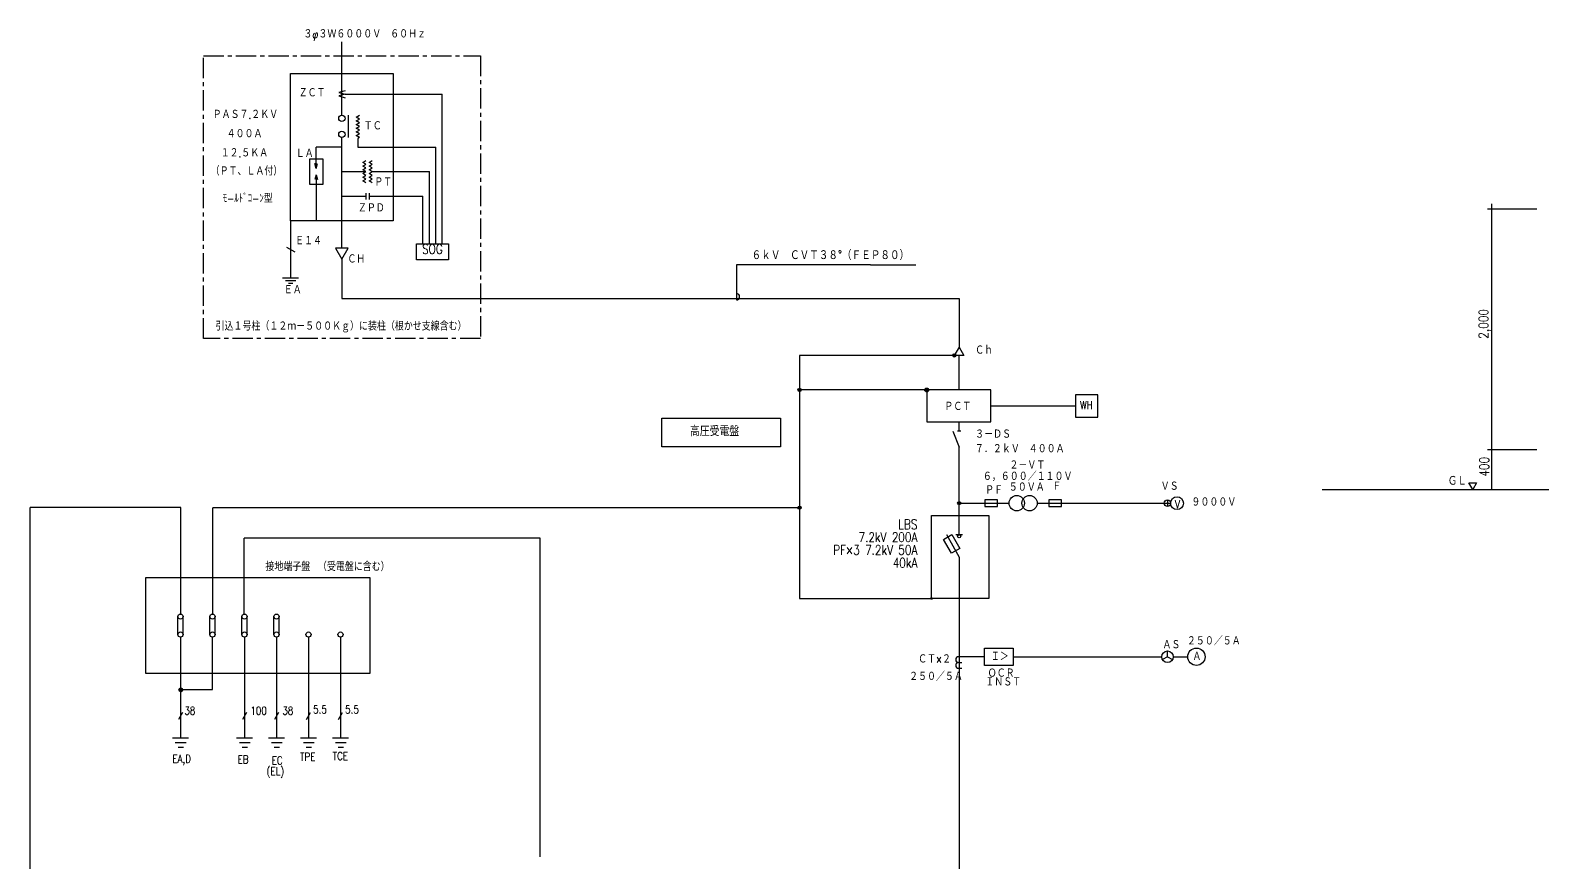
# Model space of a CAD drawing. Header units: millimetres. Extents: x 31 to 825, y 15 to 539.
# Drawn here: x 31.3 to 503.8, y 278.8 to 538.7 of the extents above; entities that cross this region are included whole.
import ezdxf
from ezdxf.enums import TextEntityAlignment as Align

# ---------------------------------------------------------------- set-up
doc = ezdxf.new("R2010")
doc.units = ezdxf.units.MM
doc.header["$LTSCALE"] = 0.2
doc.linetypes.add('CENTER', pattern=[50.8, 31.75, -6.35, 6.35, -6.35])
for name, color, linetype in [('1_シンボル', 2, 'Continuous'), ('1_寸法', 7, 'Continuous'), ('1_文字', 3, 'Continuous'), ('1_配線_1', 1, 'Continuous'), ('A_建築', 8, 'Continuous')]:
    doc.layers.add(name, color=color, linetype=linetype)
doc.styles.get("Standard").update_dxf_attribs({"font": 'simplex.shx', "width": 0.8, "bigfont": 'extfont2.shx'})

msp = doc.modelspace()

# ---------------------------------------------------------------- linework, layer by layer
at = {"layer": '1_シンボル', "color": 2, "lineweight": -3}
for p, q in [((129.61, 519.83), (127.61, 519.3)), ((127.61, 519.3), (129.61, 518.76)), ((129.61, 518.76), (127.61, 518.23)), ((127.61, 518.23), (129.61, 517.69)), ((133.11, 511.61), (134.11, 512.19)), ((134.11, 511.04), (133.11, 511.61)), ((133.11, 510.46), (134.11, 511.04)), ((134.11, 509.88), (133.11, 510.46)), ((133.11, 509.3), (134.11, 509.88)), ((134.11, 508.73), (133.11, 509.3)), ((133.11, 508.15), (134.11, 508.73)), ((134.11, 507.57), (133.11, 508.15)), ((133.11, 507), (134.11, 507.57)), ((134.11, 506.42), (133.11, 507)), ((133.11, 505.84), (134.11, 506.42)), ((134.11, 505.26), (133.11, 505.84)), ((134.11, 505.26), (133.61, 504.97)), ((133.61, 504.97), (133.61, 502.26)), ((135.11, 497.48), (136.11, 498.06)), ((136.11, 496.91), (135.11, 497.48)), ((135.11, 496.33), (136.11, 496.91)), ((136.11, 495.75), (135.11, 496.33)), ((137.11, 497.48), (138.11, 498.06)), ((138.11, 496.91), (137.11, 497.48)), ((137.11, 496.33), (138.11, 496.91)), ((138.11, 495.75), (137.11, 496.33)), ((135.11, 495.17), (136.11, 495.75)), ((136.11, 494.6), (135.11, 495.17)), ((135.11, 494.02), (136.11, 494.6)), ((136.11, 493.44), (135.11, 494.02)), ((135.11, 492.86), (136.11, 493.44)), ((136.11, 492.29), (135.11, 492.86)), ((135.11, 491.71), (136.11, 492.29)), ((136.11, 491.13), (135.11, 491.71)), ((137.11, 495.17), (138.11, 495.75)), ((138.11, 494.6), (137.11, 495.17)), ((137.11, 494.02), (138.11, 494.6)), ((138.11, 493.44), (137.11, 494.02)), ((137.11, 492.86), (138.11, 493.44)), ((138.11, 492.29), (137.11, 492.86)), ((137.11, 491.71), (138.11, 492.29)), ((138.11, 491.13), (137.11, 491.71)), ((136.11, 487.93), (136.11, 485.93)), ((137.11, 487.93), (137.11, 485.93))]:
    msp.add_line(p, q, dxfattribs=at)
at = {"layer": '1_シンボル', "lineweight": -3}
for p, q in [((130.61, 512.26), (130.61, 505.26)), ((118.61, 490.6), (118.61, 498.6)), ((118.61, 498.6), (122.61, 498.6)), ((120.61, 495.6), (120.21, 497.1)), ((120.61, 495.6), (121.01, 497.1)), ((122.61, 498.6), (122.61, 490.6)), ((120.61, 493.6), (120.21, 492.1)), ((120.61, 493.6), (121.01, 492.1)), ((122.61, 490.6), (118.61, 490.6)), ((115.11, 461.31), (110.11, 461.31)), ((114.19, 460.51), (111.03, 460.51)), ((113.26, 459.71), (111.96, 459.71)), ((310.72, 426.42), (311.35, 427.05)), ((310.73, 426.57), (311.2, 427.04)), ((310.74, 426.3), (311.48, 427.03)), ((310.78, 426.19), (311.58, 426.99)), ((310.83, 426.1), (311.67, 426.94)), ((310.9, 426.03), (311.74, 426.88)), ((310.97, 425.96), (311.81, 426.8)), ((311.06, 425.91), (311.86, 426.71)), ((311.16, 425.87), (311.9, 426.61)), ((311.29, 425.85), (311.92, 426.48)), ((311.44, 425.86), (311.91, 426.33)), ((319.44, 413.59), (321.44, 408.59)), ((321.94, 413.59), (320.94, 413.59)), ((333.44, 392.09), (329.44, 392.09)), ((329.44, 392.09), (329.44, 390.09)), ((329.44, 390.09), (333.44, 390.09)), ((333.44, 390.09), (333.44, 392.09)), ((353.44, 392.09), (349.44, 392.09)), ((349.44, 392.09), (349.44, 390.09)), ((349.44, 390.09), (353.44, 390.09)), ((353.44, 390.09), (353.44, 392.09)), ((386.52, 392.09), (386.52, 390.09)), ((316.55, 379.79), (319.15, 381.29)), ((319.05, 375.46), (316.55, 379.79)), ((317.46, 381.27), (321.46, 374.27)), ((319.15, 381.29), (321.65, 376.96)), ((320.46, 381.27), (322.46, 381.27)), ((321.65, 376.96), (319.05, 375.46)), ((77.38, 350.07), (77.38, 355.67)), ((78.99, 350.07), (78.99, 355.67)), ((87.38, 350.07), (87.38, 355.67)), ((88.99, 350.07), (88.99, 355.67)), ((97.38, 350.07), (97.38, 355.67)), ((98.99, 350.07), (98.99, 355.67)), ((107.38, 350.07), (107.38, 355.67)), ((108.99, 350.07), (108.99, 355.67)), ((386.54, 343.13), (386.54, 344.94)), ((321.27, 341.33), (322.26, 341.33)), ((386.54, 343.13), (384.98, 342.23)), ((386.54, 343.13), (388.1, 342.23)), ((322.26, 339.52), (321.27, 339.52)), ((77.7, 332.78), (78.34, 333.42)), ((77.71, 332.94), (78.18, 333.4)), ((77.72, 332.66), (78.46, 333.4)), ((77.76, 332.56), (78.56, 333.36)), ((77.81, 332.47), (78.65, 333.31)), ((77.88, 332.39), (78.73, 333.24)), ((77.95, 332.33), (78.79, 333.16)), ((78.04, 332.28), (78.84, 333.08)), ((78.15, 332.24), (78.88, 332.97)), ((78.27, 332.22), (78.9, 332.85)), ((78.3, 331.5), (78.3, 331.44)), ((78.42, 332.23), (78.89, 332.7)), ((75.68, 317.87), (80.68, 317.87)), ((95.68, 317.87), (100.68, 317.87)), ((105.68, 317.87), (110.68, 317.87)), ((115.68, 317.87), (120.68, 317.87)), ((125.68, 317.87), (130.68, 317.87)), ((76.58, 316.37), (79.94, 316.37)), ((77.48, 314.87), (79.12, 314.87)), ((96.58, 316.37), (99.94, 316.37)), ((97.48, 314.87), (99.12, 314.87)), ((106.58, 316.37), (109.94, 316.37)), ((107.48, 314.87), (109.12, 314.87)), ((116.58, 316.37), (119.94, 316.37)), ((117.48, 314.87), (119.12, 314.87)), ((126.58, 316.37), (129.94, 316.37)), ((127.48, 314.87), (129.12, 314.87))]:
    msp.add_line(p, q, dxfattribs=at)
at = {"layer": '1_シンボル', "color": 7, "linetype": 'CENTER'}
msp.add_lwpolyline([(171.88, 530.78), (171.88, 442.53), (85.34, 442.53), (85.34, 530.78)], close=True, dxfattribs=at)
at = {"layer": '1_シンボル', "lineweight": -3}
for points in [[(128.61, 467.26), (130.61, 470.73), (126.61, 470.73)], [(151.94, 472.09), (161.94, 472.09), (161.94, 467.09), (151.94, 467.09)], [(364.82, 417.95), (364.82, 424.95), (357.82, 424.95), (357.82, 417.95)], [(338.35, 340.43), (329.32, 340.43), (329.32, 345.84), (338.35, 345.84)]]:
    msp.add_lwpolyline(points, close=True, dxfattribs=at)
at = {"layer": '1_シンボル', "color": 7, "lineweight": -3}
msp.add_lwpolyline([(311.32, 426.45), (311.32, 416.45), (331.32, 416.45), (331.32, 426.45), (311.92, 426.45)], dxfattribs=at)
for points in [[(312.8, 361.32), (312.8, 387.26), (330.73, 387.26), (330.73, 361.32)], [(67.38, 367.87), (137.38, 367.87), (137.38, 337.87), (67.38, 337.87)]]:
    msp.add_lwpolyline(points, close=True, dxfattribs=at)
at = {"layer": '1_シンボル', "lineweight": -3}
for centre, radius in [((128.61, 511.26), 1), ((128.61, 506.26), 1), ((271.59, 426.45), 0.5), ((271.59, 426.45), 0.25), ((311.32, 426.45), 0.6), ((339.44, 391.09), 2.4), ((343.44, 391.09), 2.4), ((389.52, 391.09), 2), ((271.59, 389.67), 0.5), ((271.59, 389.67), 0.25), ((321.44, 391.09), 0.5), ((321.44, 391.09), 0.25), ((386.52, 391.09), 1), ((321.46, 380.77), 0.5), ((312.8, 361.32), 0.25), ((78.18, 355.67), 0.8), ((88.18, 355.67), 0.8), ((98.18, 355.67), 0.8), ((108.18, 355.67), 0.8), ((78.18, 350.07), 0.8), ((88.18, 350.07), 0.8), ((98.18, 350.07), 0.8), ((108.18, 350.07), 0.8), ((118.18, 350.07), 0.8), ((128.18, 350.07), 0.8), ((386.54, 343.13), 1.81), ((395.57, 343.13), 2.71), ((78.3, 332.82), 0.6)]:
    msp.add_circle(centre, radius, dxfattribs=at)
for centre in [(321.27, 342.23), (321.27, 340.43)]:
    msp.add_arc(centre, 0.903, 90, 270, dxfattribs=at)
at = {"layer": '1_寸法', "lineweight": -3}
for p, q in [((486.48, 483.03), (501.87, 483.03)), ((487.87, 407.83), (487.87, 484.57)), ((486.48, 407.83), (501.87, 407.83)), ((487.87, 395.39), (487.87, 407.83))]:
    msp.add_line(p, q, dxfattribs=at)
at = {"layer": '1_文字', "lineweight": -3}
for p, q in [((111.31, 471.03), (113.91, 469.53)), ((293.71, 465.55), (251.86, 465.55)), ((251.86, 465.55), (251.86, 454.55)), ((293.71, 465.55), (307.9, 465.55)), ((78.81, 325.71), (77.55, 323.55)), ((98.81, 325.71), (97.55, 323.55)), ((108.81, 325.71), (107.55, 323.55)), ((118.74, 325.64), (117.47, 323.49)), ((128.74, 325.64), (127.47, 323.49))]:
    msp.add_line(p, q, dxfattribs=at)
for points in [[(228.61, 417.66), (265.62, 417.66), (265.62, 408.66), (228.61, 408.66)], [(483.07, 397.47), (481.87, 395.39), (480.67, 397.47)]]:
    msp.add_lwpolyline(points, close=True, dxfattribs=at)
msp.add_arc((251.86, 455.55), 1, 270, 90, dxfattribs=at)
at = {"layer": '1_配線_1', "lineweight": -3}
for p, q in [((128.61, 512.26), (128.61, 535.18)), ((112.61, 479.26), (112.61, 525.26)), ((112.61, 525.26), (144.61, 525.26)), ((144.61, 525.26), (144.61, 479.26)), ((129.61, 518.76), (159.94, 518.76)), ((159.94, 472.09), (159.94, 518.76)), ((120.61, 495.6), (120.61, 502.26)), ((128.61, 502.26), (120.61, 502.26)), ((128.61, 470.73), (128.61, 505.26)), ((133.61, 502.26), (157.94, 502.26)), ((157.94, 472.09), (157.94, 502.26)), ((120.61, 493.6), (120.61, 479.26)), ((128.61, 494.6), (136.11, 494.6)), ((138.11, 494.6), (155.94, 494.6)), ((155.94, 472.09), (155.94, 494.6)), ((128.61, 486.93), (136.11, 486.93)), ((137.11, 486.93), (153.94, 486.93)), ((153.94, 472.09), (153.94, 486.93)), ((112.61, 479.26), (112.61, 461.31)), ((144.61, 479.26), (112.61, 479.26)), ((128.61, 467.26), (128.61, 455.01)), ((128.61, 455.01), (321.44, 455.01)), ((321.44, 455.01), (321.44, 439.82)), ((321.44, 439.82), (319.94, 437.22)), ((321.44, 439.82), (322.94, 437.22)), ((322.94, 437.22), (271.59, 437.22)), ((271.59, 437.22), (271.59, 361.36)), ((321.44, 426.45), (321.44, 437.22)), ((311.35, 426.45), (271.59, 426.45)), ((331.32, 421.45), (357.82, 421.45)), ((321.44, 413.59), (321.44, 416.45)), ((321.44, 381.36), (321.44, 408.59)), ((78.32, 389.71), (31.26, 389.71)), ((31.26, 234.41), (31.26, 389.71)), ((78.32, 356.46), (78.32, 389.71)), ((88.32, 356.46), (88.32, 389.67)), ((271.54, 389.67), (88.32, 389.67)), ((321.44, 391.09), (337.04, 391.09)), ((345.84, 391.09), (387.52, 391.09)), ((98.1, 356.47), (98.1, 380.2)), ((190.59, 380.2), (98.1, 380.2)), ((190.6, 280.67), (190.6, 380.14)), ((321.44, 374.27), (321.44, 276.36)), ((271.59, 361.36), (312.8, 361.36)), ((78.18, 349.27), (78.18, 317.87)), ((88.18, 332.87), (88.18, 349.27)), ((98.18, 349.27), (98.18, 317.87)), ((108.18, 349.27), (108.18, 317.87)), ((118.18, 349.27), (118.18, 317.87)), ((128.18, 349.27), (128.18, 317.87)), ((329.32, 343.13), (321.27, 343.13)), ((338.35, 343.13), (377.36, 343.13)), ((377.36, 343.13), (384.74, 343.13)), ((388.35, 343.13), (392.86, 343.13)), ((78.18, 332.87), (88.18, 332.87))]:
    msp.add_line(p, q, dxfattribs=at)
for radius in [0.5, 0.25]:
    msp.add_circle((319.94, 437.22), radius, dxfattribs=at)
at = {"layer": 'A_建築', "lineweight": -3}
msp.add_line((434.8, 395.39), (616.06, 395.39), dxfattribs=at)

# ---------------------------------------------------------------- texts
at = {"layer": '1_寸法', "lineweight": -3, "width": 0.8}
for s, p in [('2,000', (487.66, 442.45)), ('400', (487.87, 399.38))]:
    msp.add_text(s, height=3, rotation=90, dxfattribs=at).set_placement(p, align=Align.BOTTOM_LEFT)
at = {"layer": '1_文字', "lineweight": -3, "width": 0.8}
for s, p in [('３φ３Ｗ６０００Ｖ\u3000６０Ｈｚ', (116.61, 536.27)), ('ＺＣＴ', (115.1, 517.87)), ('ＰＡＳ７.２ＫＶ', (88.23, 511.12)), ('４００Ａ', (92.6, 505.12)), ('１２.５ＫＡ', (90.73, 499.12)), ('（ＰＴ、ＬＡ付）', (87.6, 493.45)), ('ＰＴ', (138.73, 490.02)), ('ﾓ-ﾙﾄﾞｺ-ﾝ型', (91.35, 484.92)), ('Ｅ１４', (114, 471.72)), ('引込１号柱（１２ｍ－５００Ｋｇ）に装柱（根かせ支線含む）', (89.16, 445.02)), ('ＰＣＴ', (316.82, 419.95)), ('WH', (359.23, 420.45)), ('６，６００／１１０Ｖ', (328.85, 398.11)), ('ＶＳ', (384.39, 395.03)), ('ＰＦ', (329.56, 393.87)), ('V', (388.89, 389.57)), ('接地端子盤', (104.73, 369.93)), ('（受電盤に含む）', (121.12, 369.93)), ('ＡＳ', (384.96, 345.55)), ('２５０／５Ａ', (392.6, 346.74)), ('Ｉ＞', (331.33, 341.88)), ('２５０／５Ａ', (305.81, 335.65)), ('ＩＮＳＴ', (329.61, 333.93)), ('ＯＣＲ', (330.36, 336.66)), ('38', (79.41, 325.04)), ('100', (100.02, 325.04)), ('38', (110.01, 325.04)), ('5.5', (119.62, 325.45)), ('5.5', (129.62, 325.45)), ('EA,D', (75.65, 310.03)), ('EB', (96.03, 309.85)), ('EC', (106.68, 309.52)), ('TPE', (115.56, 310.65)), ('TCE', (125.75, 310.89)), ('(EL)', (105.09, 306.15))]:
    msp.add_text(s, height=2.5, dxfattribs=at).set_placement(p)
for s, rotation, p in [('ＴＣ', 0.0007, (135.45, 507.55)), ('ＬＡ', 0.0007, (114.19, 498.98)), ('ＺＰＤ', 0.0004, (133.61, 481.93)), ('ＣＨ', 0.0007, (130.33, 465.99)), ('ＥＡ', 0.0007, (110.46, 456.4)), ('Ｃｈ', 0.0007, (326.44, 437.52)), ('３－ＤＳ', 359.9997, (326.44, 411.29)), ('７．２ｋＶ\u3000４００Ａ', 0.0001, (326.38, 406.75)), ('２－ＶＴ', 0.0003, (337.14, 401.64)), ('５０ＶＡ', 0.0003, (336.97, 394.75)), ('Ｆ', 0.0015, (350.51, 395.03)), ('９０００Ｖ', 359.9996, (394.02, 390.09)), ('ＣＴ×２', 359.9998, (308.61, 341.1)), ('Ａ', 0.0007, (394.32, 341.88))]:
    msp.add_text(s, height=2.5, rotation=rotation, dxfattribs=at).set_placement(p)
for s, height, p in [('SOG', 3, (153.66, 468.04)), ('６ｋＶ\u3000ＣＶＴ３８°（ＦＥＰ８０）', 3, (256.6, 466.12)), ('高圧受電盤', 3.083, (237.33, 411.09)), ('ＧＬ', 3, (474.07, 395.65))]:
    msp.add_text(s, height=height, dxfattribs=at).set_placement(p, align=Align.BOTTOM_LEFT)
for s, p in [('LBS', (308.41, 382.98)), ('7.2kV 200A', (308.41, 378.98)), ('PF×3 7.2kV 50A', (308.41, 374.98)), ('40kA', (308.41, 370.98))]:
    msp.add_text(s, height=3, dxfattribs=at).set_placement(p, align=Align.RIGHT)

doc.saveas('drawing.dxf')
